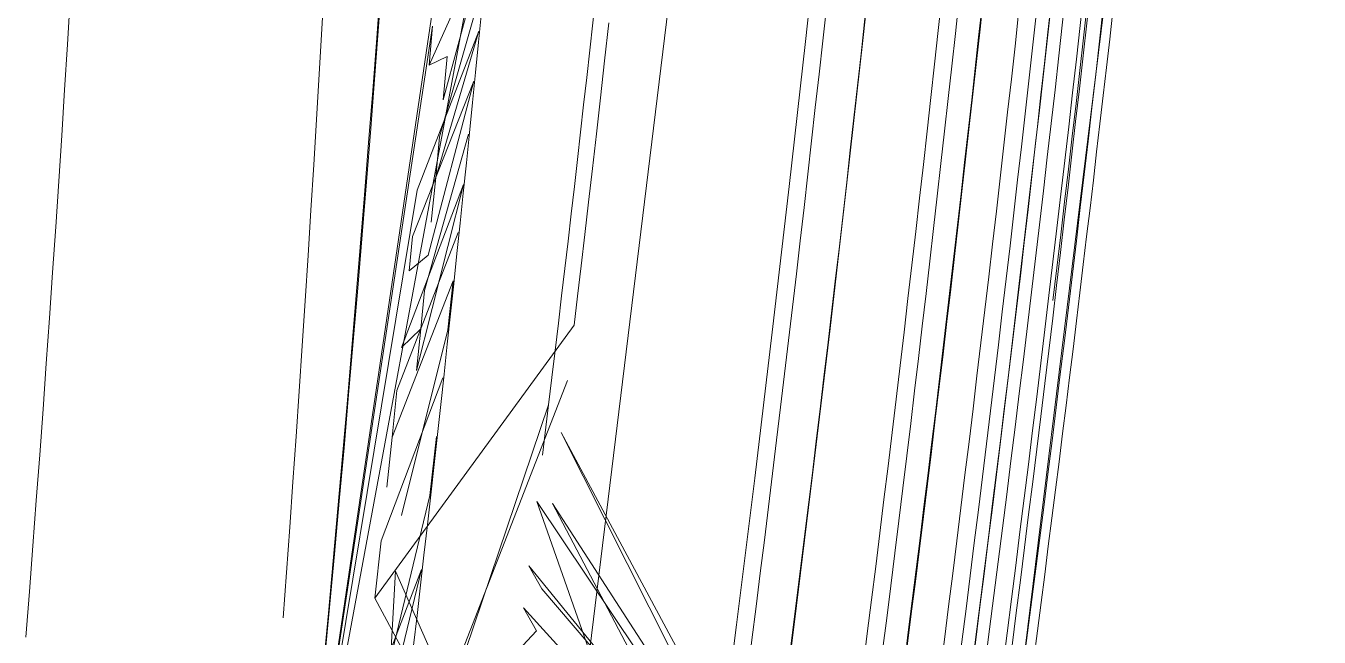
# Model space of a CAD drawing. Header units: millimetres. Extents: x 521 to 148073, y -17811 to 32040.
# Drawn here: x 66183.29 to 66203.96, y 20166.79 to 20176.56 of the extents above; entities that cross this region are included whole.
import ezdxf

# ---------------------------------------------------------------- set-up
doc = ezdxf.new("R2010")
doc.units = ezdxf.units.MM
doc.layers.add('Datové rozvody', color=6, linetype='Continuous')
doc.layers.add('PDF_Geometrie', color=7, linetype='Continuous', true_color=0xbdbdbd)

# ---------------------------------------------------------------- blocks, each defined once
blk = doc.blocks.new('projektor')
at = {"layer": 'PDF_Geometrie', "lineweight": 13}
for points in [[(86365.357, 15266.019), (86380.575, 15264.152)], [(86383.783, 15262.938), (86372.915, 15257.466), (86384.117, 15263.472)], [(86383.894, 15263.717), (86373.992, 15257.084), (86382.808, 15260.184)], [(86364.527, 15262.402), (86366.775, 15262.159), (86369.033, 15261.907), (86371.3, 15261.644), (86373.576, 15261.373), (86375.864, 15261.091), (86378.162, 15260.8)], [(86378.205, 15259.9), (86375.911, 15260.192), (86373.628, 15260.474), (86371.357, 15260.746), (86369.093, 15261.008), (86366.837, 15261.262), (86364.59, 15261.505)], [(86382.972, 15263.566), (86383.088, 15263.552), (86374.992, 15256.96), (86375.347, 15257.164), (86383.229, 15263.894), (86383.261, 15263.79), (86375.642, 15256.877), (86376, 15257.082), (86376.306, 15256.793), (86382.905, 15263.007), (86376.685, 15256.994), (86382.85, 15261.969), (86377.009, 15256.702)], [(86364.911, 15259.298), (86380.698, 15257.37)], [(86383.833, 15254.394), (86375.072, 15254.888), (86380.764, 15257.399), (86375.496, 15254.569), (86371.248, 15257.667), (86370.795, 15257.72), (86370.324, 15257.776), (86369.837, 15257.832), (86369.333, 15257.891), (86368.81, 15257.951), (86368.271, 15258.012), (86367.713, 15258.075), (86367.138, 15258.139), (86366.544, 15258.204)], [(86378.361, 15254.904), (86379.206, 15254.802), (86372.108, 15257.564)], [(86379.206, 15254.802), (86380.111, 15254.691), (86372.489, 15257.268), (86373.268, 15257.173)], [(86362.709, 15256.559), (86363.64, 15256.474), (86380.056, 15253.43), (86365.922, 15255.527)], [(86368.951, 15255.513), (86368.32, 15255.574), (86365.918, 15256.257)], [(86369.648, 15255.445), (86368.951, 15255.513), (86366.673, 15256.183), (86369.149, 15255.223), (86379.9, 15253.448)], [(86371.306, 15255.28), (86370.71, 15255.34), (86368.276, 15256.023)], [(86372.989, 15254.836), (86372.265, 15254.911), (86369.808, 15255.864)], [(86373.767, 15254.754), (86372.989, 15254.836), (86370.56, 15255.786)], [(86370.56, 15255.786), (86371.32, 15255.704), (86374.207, 15254.98)], [(86375.496, 15254.569), (86374.603, 15254.666), (86372.068, 15255.624)], [(86367.204, 15255.409), (86366.596, 15255.465), (86380.029, 15253.436)], [(86372.98, 15255.523), (86373.897, 15255.422), (86376.981, 15254.68), (86376.951, 15254.41), (86377.551, 15254.616), (86377.521, 15254.346), (86375.046, 15255.291), (86378.115, 15254.553), (86378.085, 15254.283)]]:
    blk.add_lwpolyline(points, dxfattribs=at)
for points in [[(86382.845, 15261.964), (86382.895, 15261.958), (86383.39, 15263.773), (86382.965, 15263.002), (86384.033, 15263.8), (86374.023, 15257.33)], [(86367.746, 15255.628), (86367.068, 15255.692), (86367.204, 15255.409), (86365.159, 15256.33)], [(86370.402, 15255.099), (86369.871, 15255.152), (86367.455, 15256.105), (86370.158, 15255.395)], [(86371.951, 15255.215), (86371.306, 15255.28), (86371.594, 15254.979), (86369.06, 15255.943)]]:
    blk.add_lwpolyline(points, close=True, dxfattribs=at)
for centre, radius, start, end in [((86303.913, 14709.461), 559.92, 81.89337, 88.72544), ((86301.898, 14696.78), 572.901, 82.1267, 87.77682), ((86304.689, 14710.812), 558.164, 81.95023, 88.89835), ((86303.667, 14700.707), 568.418, 81.99298, 88.61385), ((86304.716, 14711.164), 557.535, 81.95054, 88.90045), ((86304.251, 14700.043), 568.432, 82.05423, 88.74631), ((86304.212, 14700.562), 567.918, 82.29366, 88.64885), ((86304.289, 14698.819), 569.43, 82.0719, 88.72611), ((86301.85, 14688.377), 580.849, 83.176131, 86.423791), ((86304.258, 14698.479), 569.498, 82.07346, 88.72376), ((86304.392, 14696.554), 570.82, 82.34827, 88.64662), ((86304.309, 14694.827), 572.554, 82.12045, 88.6376), ((86304.175, 14692.102), 574.904, 82.133039, 88.620024), ((86304.266, 14692.88), 573.851, 82.133743, 88.836936), ((86304.293, 14693.166), 572.409, 82.35324, 88.77335), ((86303.939, 14689.33), 575.646, 82.120289, 88.757603), ((86305.389, 14702.998), 558.317, 83.09742, 85.9037), ((86313.353, 14715.05), 543.766, 82.66364, 89.02761), ((86326.083, 14720.861), 535.3, 84.24382, 89.93287), ((86325.846, 14713.308), 542.833, 84.29727, 89.80776), ((86333.262, 14672.585), 582.114, 85.80961, 90.256752), ((86331.883, 14685.821), 565.052, 85.51184, 90.12531)]:
    blk.add_arc(centre, radius, start, end, dxfattribs=at)

msp = doc.modelspace()

# ---------------------------------------------------------------- block references
at = {"layer": 'Datové rozvody', "xscale": 1.027900945623324, "yscale": 1.027900945623324, "zscale": 1.027900945623324, "rotation": 270.0000000000001}
msp.add_blockref('projektor', (50508.686, 108952.866), dxfattribs=at)

doc.saveas('drawing.dxf')
